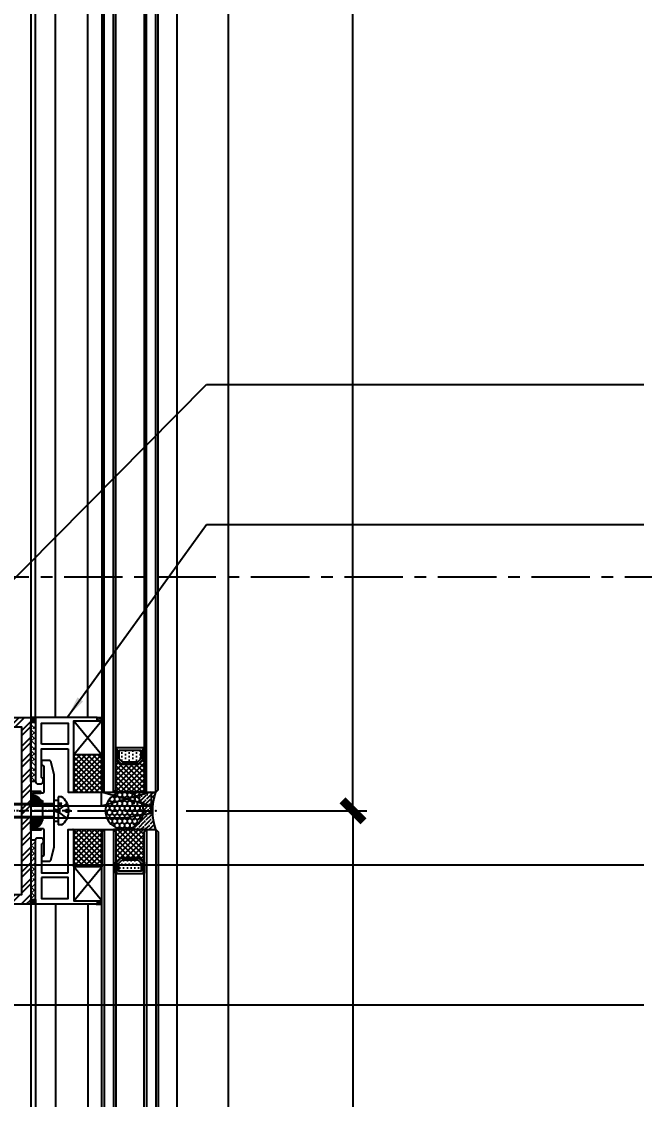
# Model space of a CAD drawing. Extents: x -160106 to 966792, y -663931 to 1550022.
# Drawn here: x -68260.9 to -67994.4, y -85627.6 to -85166.3 of the extents above; entities that cross this region are included whole.
import ezdxf
from ezdxf.enums import TextEntityAlignment as Align
from ezdxf.xclip import XClip

# ---------------------------------------------------------------- set-up
doc = ezdxf.new("R2010")
doc.units = 0
for name, pattern in [('AUSGEZOGEN', [0]), ('CENTER', [2, 1.25, -0.25, 0.25, -0.25]), ('ZN-CENTER', [2, 1.25, -0.25, 0.25, -0.25]), ('ZN-DASH', [0.35, 0.25, -0.1])]:
    doc.linetypes.add(name, pattern=pattern)
for name, color, linetype in [('!ZN1-填充-8', 8, 'Continuous'), ('!ZN3-玻璃幕墙-4', 4, 'Continuous'), ('!ZN4-辅助材料-1', 1, 'Continuous'), ('!ZN4-配件-11', 11, 'Continuous'), ('!ZN5-钢材投影-40', 40, 'Continuous'), ('!ZN5-铝材投影-112', 112, 'Continuous'), ('!ZN5-铝材断面-6', 6, 'Continuous'), ('!ZN6-虚线-8', 8, 'ZN-DASH'), ('!ZN6-轴线-1', 1, 'ZN-CENTER'), ('2钢材断面', 2, 'Continuous'), ('A_Hatch', 8, 'Continuous'), ('DIM', 173, 'Continuous'), ('ZX', 240, 'CENTER'), ('型材截面颜色', 253, 'Continuous')]:
    doc.layers.add(name, color=color, linetype=linetype)
for name, color, linetype, lineweight in [('0CABR-填充', 8, 'Continuous', 5), ('0CABR-密封材料、垫片', 195, 'Continuous', 9), ('0填充', 8, 'Continuous', 13)]:
    doc.layers.add(name, color=color, linetype=linetype, lineweight=lineweight)
doc.styles.add('DHTEXT-1', font='ROMANS.shx', dxfattribs={"width": 0.7, "bigfont": 'CHINESE.shx'})
doc.dimstyles.new('ZN6', dxfattribs={"dimscale": 6, "dimtxt": 2.5, "dimasz": 1.5, "dimexe": 1, "dimexo": 2, "dimgap": 0.9, "dimtad": 1, "dimdec": 0, "dimdsep": 46, "dimtxsty": 'DHTEXT-1', "dimblk": 'ARCHTICK', "dimcen": 2.5, "dimclrd": 173, "dimclre": 173, "dimclrt": 7, "dimazin": 2, "dimtfac": 1, "dimtdec": 1, "dimtix": 1, "dimtmove": 2, "dimatfit": 3, "dimfxl": 0, "dimtolj": 1, "dimtzin": 0, "dimarcsym": 0})

# ---------------------------------------------------------------- blocks, each defined once
blk = doc.blocks.new('20250822090122')
at = {"layer": 'A_Hatch'}
h = blk.add_hatch(dxfattribs=at)
h.set_pattern_fill('ANSI32', color=256)
h.set_pattern_definition([(45, (-80, -40), (-3.3676, 3.3676), []), (45, (-77.755, -40), (-3.3676, 3.3676), [])])
h.paths.add_polyline_path([(0, 40), (-80, 40), (-80, -40), (0, -40)])
h.paths.add_polyline_path([(-4, 36), (-4, -36), (-76, -36), (-76, 36)], flags=16)
at = {"layer": '2钢材断面'}
for points in [[(-80, 40), (0, 40), (0, -40), (-80, -40)], [(-76, 36), (-4, 36), (-4, -36), (-76, -36)]]:
    blk.add_lwpolyline(points, close=True, dxfattribs=at)
blk = doc.blocks.new('20230625105620')
at = {"layer": '0CABR-填充'}
h = blk.add_hatch(dxfattribs=at)
h.set_pattern_fill('ANSI38', color=256, scale=0.3, angle=90)
h.set_pattern_definition([(135, (669.6331, -11486.4539), (-0.67351921, -0.67351921), []), (225, (669.6331, -11486.4539), (-0.67351921, -2.02055763), [2.38125, -1.42875])])
h.paths.add_polyline_path([(-5.2, 3.7), (-5.2, 4.5), (-8.5, 4.5), (-8.5, 7.5), (-5.2, 7.5), (-5.2, 8.3), (-9.5, 8.3), (-9.5, 3.7)])
h = blk.add_hatch(dxfattribs=at)
h.set_pattern_fill('ANSI38', color=256, scale=0.3, angle=90)
h.set_pattern_definition([(135, (669.6331, -11486.4539), (-0.67351921, -0.67351921), []), (225, (669.6331, -11486.4539), (-0.67351921, -2.02055763), [2.38125, -1.42875])])
h.paths.add_polyline_path([(-5.2, 3.7), (-5.2, 4.5), (-8.5, 4.5), (-8.5, 7.5), (-5.2, 7.5), (-5.2, 8.3), (-9.5, 8.3), (-9.5, 3.7)])
h = blk.add_hatch(dxfattribs=at)
h.set_pattern_fill('ANSI38', color=256, scale=0.3, angle=90)
h.set_pattern_definition([(135, (669.6331, -11498.4539), (-0.67351921, -0.67351921), []), (225, (669.6331, -11498.4539), (-0.67351921, -2.02055763), [2.38125, -1.42875])])
h.paths.add_polyline_path([(-5.2, -8.3), (-5.2, -7.5), (-8.5, -7.5), (-8.5, -4.5), (-5.2, -4.5), (-5.2, -3.7), (-9.5, -3.7), (-9.5, -8.3)])
h = blk.add_hatch(dxfattribs=at)
h.set_pattern_fill('ANSI38', color=256, scale=0.3, angle=90)
h.set_pattern_definition([(135, (669.6331, -11498.4539), (-0.67351921, -0.67351921), []), (225, (669.6331, -11498.4539), (-0.67351921, -2.02055763), [2.38125, -1.42875])])
h.paths.add_polyline_path([(-5.2, -8.3), (-5.2, -7.5), (-8.5, -7.5), (-8.5, -4.5), (-5.2, -4.5), (-5.2, -3.7), (-9.5, -3.7), (-9.5, -8.3)])
at = {"layer": '!ZN4-辅助材料-1'}
for points in [[(-5.2, 3.7), (-5.2, 4.5), (-8.5, 4.5), (-8.5, 7.5), (-5.2, 7.5), (-5.2, 8.3), (-9.5, 8.3), (-9.5, 3.7), (-5.2, 3.7)], [(-5.2, -3.7), (-5.2, -4.5), (-8.5, -4.5), (-8.5, -7.5), (-5.2, -7.5), (-5.2, -8.3), (-9.5, -8.3), (-9.5, -3.7), (-5.2, -3.7)]]:
    blk.add_lwpolyline(points, dxfattribs=at)
at = {"layer": '!ZN5-铝材投影-112'}
blk.add_lwpolyline([(-4.5, 4), (-4.5, -4, -0.414214), (-5, -4.5), (-8, -4.5, 0.414214), (-8.5, -5), (-8.5, -7, 0.414214), (-8, -7.5), (-4.5, -7.5, -0.414214), (-4, -8), (-4, -19, -0.414214), (-4.5, -19.5, 0.414214), (-5, -20), (-5, -21.5), (-1.49, -21.5, 0.339454), (-1.01, -21.13), (0.5, -15.5), (0.5, -0.5), (0, 0), (0.5, 0.5), (0.5, 15.5), (-1.01, 21.13, 0.339454), (-1.49, 21.5), (-5, 21.5), (-5, 20, 0.414214), (-4.5, 19.5, -0.414214), (-4, 19), (-4, 8, -0.414214), (-4.5, 7.5), (-8, 7.5, 0.414214), (-8.5, 7), (-8.5, 5, 0.414214), (-8, 4.5), (-5, 4.5, -0.414214), (-4.5, 4)], format="xyb", close=True, dxfattribs=at)
at = {"layer": '0CABR-密封材料、垫片'}
for points in [[(-5.2, 3.7), (-5.2, 4.5), (-8.5, 4.5), (-8.5, 7.5), (-5.2, 7.5), (-5.2, 8.3), (-9.5, 8.3), (-9.5, 3.7), (-5.2, 3.7)], [(-5.2, -3.7), (-5.2, -4.5), (-8.5, -4.5), (-8.5, -7.5), (-5.2, -7.5), (-5.2, -8.3), (-9.5, -8.3), (-9.5, -3.7), (-5.2, -3.7)]]:
    blk.add_lwpolyline(points, dxfattribs=at)
blk = doc.blocks.new('*U3024')
at = {"linetype": 'ByBlock', "ltscale": 10}
for p, q in [((-3.1, 6), (-1.6, 6)), ((-1.6, -6), (-1.6, 6)), ((-1.6, -4.62), (-1.6, 4.62)), ((-1.6, 4.62), (0, 4.62)), ((0, 4.62), (0, -4.62)), ((-6.2, 0.6), (-5, 0.6)), ((-5.51, 3.26), (-1.6, 0.23)), ((-5, 0.6), (-5, -0.6)), ((-2.36, 0.82), (-2.36, -0.82)), ((0, 0), (-1.6, 0.58)), ((0, 3), (22.5, 3)), ((0, 2.55), (22.95, 2.55)), ((22.5, -3), (22.5, 3)), ((22.5, 3), (23.4, 2.1)), ((23.4, -2.1), (23.4, 2.1)), ((-5, -0.6), (-6.2, -0.6)), ((-5.51, -3.26), (-1.6, -0.23)), ((0, -0.83), (-1.6, -0.25)), ((0, -2.55), (22.95, -2.55)), ((0, -3), (22.5, -3)), ((22.5, -3), (23.4, -2.1)), ((-3.1, -6), (-1.6, -6)), ((0, -4.62), (-1.6, -4.62))]:
    blk.add_line(p, q, dxfattribs=at)
at = {"color": 0, "linetype": 'ZN-CENTER', "ltscale": 3}
blk.add_line((-7.15, 0), (25.2, 0), dxfattribs=at)
at = {"linetype": 'ByBlock', "ltscale": 10}
for centre, start, end in [((0.63, 0.27), 123.0516, 177.2303), ((0.63, -0.27), 182.7697, 236.9484)]:
    blk.add_arc(centre, 6.84, start, end, dxfattribs=at)
at = {"layer": 'Defpoints', "color": 0, "ltscale": 10, "style": 'DHTEXT-1', "width": 0.7}
blk.add_text('M6', height=1, rotation=90, dxfattribs=at).set_placement((-2.25, -2.65), align=Align.CENTER)
blk = doc.blocks.new('16胶缝')
at = {"layer": '!ZN1-填充-8', "ltscale": 0.1}
h = blk.add_hatch(dxfattribs=at)
h.set_pattern_fill('HONEY', color=256, scale=10, style=0)
h.set_pattern_definition([(5e-15, (-19679.56, -11324.3713), (1.875, 1.08253175), [1.25, -2.5]), (120, (-19679.56, -11324.3713), (-1.874999996, 1.082531757), [1.25, -2.5]), (60, (-19679.56, -11324.3713), (4e-09, 2.165063507), [-2.5, 1.25])])
edge = h.paths.add_edge_path()
edge.add_ellipse((8, 13.4), major_axis=(0, -8.15), ratio=0.981746, start_angle=0, end_angle=360)
h = blk.add_hatch(dxfattribs=at)
h.set_pattern_fill('ANSI36', color=256, scale=10, style=0)
h.set_pattern_definition([(45, (-19679.5754, -11324.3713), (0.66291261, 2.43067956), [3.125, -0.625, 0, -0.625])])
edge = h.paths.add_edge_path()
edge.add_ellipse((8.02, 13.4), major_axis=(0.87, 8.1), ratio=0.981332, start_angle=124.6263, end_angle=247.3977, ccw=False)
edge.add_arc((0, 10.2), 1.2, 269.9716, 324.4867, ccw=False)
edge.add_line((0, 9), (0, 0))
edge.add_arc((8, -24.92), 26.17, 432.2032, 467.7968, ccw=False)
edge.add_line((16, 0), (16, 9))
edge.add_arc((16.01, 10.23), 1.23, 216.5906, 269.6986, ccw=False)
at = {"layer": '!ZN4-辅助材料-1', "color": 1, "ltscale": 0.1}
blk.add_arc((8, -24.92), 26.17, 72.2032, 107.7968, dxfattribs=at)
blk.add_ellipse((8, 13.4), major_axis=(0, -8.15), ratio=0.981746, dxfattribs=at)
blk.add_point((8, 0), dxfattribs=at)
blk = doc.blocks.new('胶缝断面')
at = {"color": 7, "ltscale": 0.1, "extrusion": (0, 0, -1), "zscale": -1, "rotation": 180}
blk.add_blockref('16胶缝', (8, 0), dxfattribs=at)
blk = doc.blocks.new('20230625110549')
at = {"layer": '!ZN1-填充-8', "ltscale": 20}
h = blk.add_hatch(color=256, dxfattribs=at)
h.dxf.hatch_style = 1
h.paths.add_polyline_path([(0, 5), (0, 0), (5, 0, 0.414214)])
at = {"layer": '0CABR-填充', "ltscale": 20}
blk.add_line((0, 0), (0, 5), dxfattribs=at)
blk.add_arc((0, 0), 5, 0, 90, dxfattribs=at)
blk = doc.blocks.new('20250822103150', base_point=(-89262.55, -87415.13))
at = {"layer": '!ZN4-辅助材料-1'}
blk.add_lwpolyline([(-89131.15, -87413.13), (-89152.32, -87413.13), (-89152.32, -87407.13), (-89131.15, -87407.13), (-89131.15, -87413.13), (-89152.32, -87407.13), (-89131.15, -87407.13), (-89152.32, -87413.13)], dxfattribs=at)
at = {"layer": '!ZN5-钢材投影-40'}
blk.add_lwpolyline([(-89142.15, -87418.13), (-89131.15, -87416.13), (-89131.15, -87413.13), (-89182.55, -87413.13), (-89182.55, -87418.13), (-89142.15, -87418.13)], close=True, dxfattribs=at)
at = {"layer": '0CABR-填充', "ltscale": 20}
blk.add_blockref('20230625110549', (-89182.55, -87413.13), dxfattribs=at)
at = {"layer": '0CABR-填充', "ltscale": 20, "xscale": -1, "rotation": 180}
blk.add_blockref('20230625110549', (-89182.55, -87418.13), dxfattribs=at)
blk = doc.blocks.new('20240131155736')
at = {"layer": '!ZN1-填充-8'}
h = blk.add_hatch(dxfattribs=at)
h.set_pattern_fill('ANSI36', color=256, scale=0.5, angle=270, style=0)
h.set_pattern_definition([(315, (4155.5162, -11794.8225), (1.54348152, -0.420949506), [1.984375, -0.396875, 0, -0.396875])])
h.paths.add_polyline_path([(-0.75, 0.75), (-0.75, -0.75), (1.25, -0.75), (1.25, 0.75)])
at = {"layer": '!ZN4-辅助材料-1', "linetype": 'AUSGEZOGEN'}
blk.add_line((-1.25, 0.75), (1.25, 0.75), dxfattribs=at)
blk = doc.blocks.new('20240131160147')
at = {"layer": '!ZN5-铝材断面-6'}
blk.add_lwpolyline([(-3.36, 1.25), (-3.36, 19.75), (-0.86, 19.75), (-0.86, -10.75), (9.14, -10.75), (9.14, -12.25), (-17.26, -12.25), (-17.26, 15.25, -0.414214), (-16.26, 16.25), (-15.06, 16.25, -0.414214), (-14.06, 15.25), (-14.06, 13.75), (-14.26, 13.75, 0.414214), (-14.76, 13.25), (-14.76, 1.25)], format="xyb", close=True, dxfattribs=at)
blk.add_lwpolyline([(-14.76, -0.75), (-14.76, -9.75), (-3.36, -9.75), (-3.36, -0.75)], close=True, dxfattribs=at)
at = {"layer": '!ZN1-填充-8', "ltscale": 50, "xscale": -1, "rotation": 180}
blk.add_blockref('20240131155736', (9.89, -11.5), dxfattribs=at)
blk = doc.blocks.new('20250822102610', base_point=(-89164.55, -87453.63))
at = {"layer": '!ZN1-填充-8'}
h = blk.add_hatch(dxfattribs=at)
h.set_pattern_fill('ANSI37', color=256, style=0)
h.set_pattern_definition([(45, (0, 0), (-1.122532015, 1.122532015), []), (135, (0, 0), (-1.122532015, -1.122532015), [])])
edge = h.paths.add_edge_path()
edge.add_line((-89165.05, -87423.13), (-89151.55, -87423.13))
edge.add_line((-89151.55, -87423.13), (-89152.55, -87424.13))
edge.add_line((-89152.55, -87424.13), (-89152.55, -87439.13))
edge.add_line((-89152.55, -87439.13), (-89164.55, -87439.13))
edge.add_line((-89164.55, -87439.13), (-89164.55, -87423.63))
edge.add_arc((-89165.05, -87423.63), 0.5, 359.9997, 450)
at = {"layer": '!ZN1-填充-8', "ltscale": 100}
for p, q in [((-89164.55, -87453.63), (-89152.55, -87439.13)), ((-89152.55, -87453.63), (-89164.55, -87439.13))]:
    blk.add_line(p, q, dxfattribs=at)
at = {"layer": '!ZN4-辅助材料-1', "linetype": 'AUSGEZOGEN'}
blk.add_lwpolyline([(-89165.05, -87423.13), (-89151.55, -87423.13), (-89152.55, -87424.13), (-89152.55, -87439.13), (-89164.55, -87439.13), (-89164.55, -87423.63, 0.414215), (-89165.05, -87423.13), (-89165.05, -87423.13)], format="xyb", dxfattribs=at)
blk.add_lwpolyline([(-89152.55, -87439.13), (-89164.55, -87439.13), (-89164.55, -87442.13)], dxfattribs=at)
blk.add_lwpolyline([(-89164.55, -87439.13), (-89164.55, -87453.63), (-89152.55, -87453.63), (-89152.55, -87439.13)], close=True, dxfattribs=at)
blk = doc.blocks.new('20250822103338', base_point=(-89182.55, -87455.13))
at = {"layer": '0填充'}
h = blk.add_hatch(dxfattribs=at)
h.set_pattern_fill('ANSI38', color=256, angle=360, style=0)
h.set_pattern_definition([(45, (0, 0), (-1.122532015, 1.122532015), []), (135, (0, 0), (-3.367596045, 1.122532015), [3.96875, -2.38125])])
h.paths.add_polyline_path([(-89182.55, -87453.13), (-89180.55, -87453.13), (-89180.55, -87427.63), (-89182.55, -87427.63)])
at = {"layer": '型材截面颜色', "ltscale": 60}
h = blk.add_hatch(dxfattribs=at)
h.set_pattern_fill('ANSI36', color=256, scale=0.3, angle=90)
h.set_pattern_definition([(135, (0, 0), (-0.9260889125, 0.2525697034), [1.190625, -0.238125, 0, -0.238125])])
h.paths.add_polyline_path([(-89182.55, -87455.13), (-89182.55, -87453.13), (-89180.55, -87453.13), (-89180.55, -87455.13)])
at = {"layer": '!ZN4-辅助材料-1'}
for points in [[(-89180.55, -87427.63), (-89182.55, -87427.63), (-89182.55, -87453.13), (-89180.55, -87453.13)], [(-89182.55, -87455.13), (-89182.55, -87453.13), (-89180.55, -87453.13), (-89180.55, -87455.13)]]:
    blk.add_lwpolyline(points, close=True, dxfattribs=at)
at = {"layer": '0CABR-密封材料、垫片'}
blk.add_lwpolyline([(-89180.55, -87427.63), (-89182.55, -87427.63), (-89182.55, -87455.13), (-89180.55, -87455.13)], close=True, dxfattribs=at)
blk = doc.blocks.new('20250822103828')
at = {"layer": '!ZN4-辅助材料-1', "ltscale": 100}
for name, p in [('20250822102610', (18.4, 1.5)), ('20250822103338', (0, 0))]:
    blk.add_blockref(name, p, dxfattribs=at)
at = {"layer": '!ZN6-虚线-8', "ltscale": 50}
blk.add_blockref('20240131160147', (19.26, 12.25), dxfattribs=at)
blk = doc.blocks.new('*U2164')
at = {"layer": '!ZN1-填充-8'}
for points in [[(-18, 26.75), (-18, 22), (-17.75, 22), (-17.75, 26.75)], [(-6.25, 26.75), (-6.25, 22), (-6, 22), (-6, 26.75)], [(-18, -26.75), (-18, -22), (-17.75, -22), (-17.75, -26.75)], [(-6.25, -26.75), (-6.25, -22), (-6, -22), (-6, -26.75)]]:
    blk.add_hatch(color=256, dxfattribs=at).paths.add_polyline_path(points)
h = blk.add_hatch(dxfattribs=at)
h.set_pattern_fill('DOTS', color=8, angle=90, style=0)
h.set_pattern_definition([(90, (0, 14), (-1.5875, 0.79375), [0, -1.5875])])
h.paths.add_polyline_path([(-15.34, 21), (-8.66, 21), (-7.25, 22.41), (-7.25, 25.8), (-16.75, 25.8), (-16.75, 22.41)])
h = blk.add_hatch(dxfattribs=at)
h.set_pattern_fill('ANSI37', color=256, scale=0.5, angle=90, style=0)
h.set_pattern_definition([(135, (0, 14), (-1.12253, -1.12253), []), (225, (0, 14), (1.12253, -1.12253), [])])
h.paths.add_polyline_path([(-5, 8), (-19, 8), (-18, 9), (-18, 22), (-17.75, 22), (-15.75, 20), (-8.25, 20), (-6.25, 22), (-6, 22), (-6, 9)])
h = blk.add_hatch(dxfattribs=at)
h.set_pattern_fill('ANSI37', color=256, scale=0.5, style=0)
h.set_pattern_definition([(45, (104147.1523, 29987.512), (-1.122532015, 1.122532015), []), (135, (104147.1523, 29987.512), (-1.122532015, -1.122532015), [])])
h.paths.add_polyline_path([(-5, -8), (-19, -8), (-18, -9), (-18, -22), (-17.75, -22), (-15.75, -20), (-8.25, -20), (-6.25, -22), (-6, -22), (-6, -9)])
h = blk.add_hatch(dxfattribs=at)
h.set_pattern_fill('DOTS', color=8, style=0)
h.set_pattern_definition([(0, (104147.1523, 29987.512), (0.79375, 1.5875), [0, -1.5875])])
h.paths.add_polyline_path([(-15.34, -21), (-8.66, -21), (-7.25, -22.41), (-7.25, -25.8), (-16.75, -25.8), (-16.75, -22.41)])
for p, q in [((-23, 8), (-23, 425)), ((-19, 8), (-19, 425)), ((-5, 8), (-5, 425)), ((-1, 8), (-1, 425)), ((-23, -8), (-23, -525)), ((-19, -8), (-19, -525)), ((-5, -8), (-5, -525)), ((-1, -8), (-1, -525))]:
    blk.add_line(p, q, dxfattribs=at)
at = {"layer": '!ZN3-玻璃幕墙-4'}
for points in [[(-24, 425), (-24, 9), (-23, 8), (-19, 8), (-18, 9), (-18, 425)], [(-6, 425), (-6, 9), (-5, 8), (-1, 8), (0, 9), (0, 425)], [(-24, -525), (-24, -9), (-23, -8), (-19, -8), (-18, -9), (-18, -525)], [(-6, -525), (-6, -9), (-5, -8), (-1, -8), (0, -9), (0, -525)]]:
    blk.add_lwpolyline(points, dxfattribs=at)
at = {"layer": '!ZN4-辅助材料-1'}
for points in [[(-18, 26.75), (-18, 22), (-17.75, 22), (-17.75, 26.75)], [(-15.75, 20), (-8.25, 20), (-6.25, 22), (-6.25, 27), (-17.75, 27), (-17.75, 22)], [(-15.34, 21), (-8.66, 21), (-7.25, 22.41), (-7.25, 25.8), (-16.75, 25.8), (-16.75, 22.41)], [(-6.25, 26.75), (-6.25, 22), (-6, 22), (-6, 26.75)], [(-5, 8), (-19, 8), (-18, 9), (-18, 22), (-17.75, 22), (-15.75, 20), (-8.25, 20), (-8.25, 20), (-6.25, 22), (-6, 22), (-6, 9), (-5, 8)], [(-5, -8), (-19, -8), (-18, -9), (-18, -22), (-17.75, -22), (-15.75, -20), (-8.25, -20), (-8.25, -20), (-6.25, -22), (-6, -22), (-6, -9), (-5, -8)], [(-18, -26.75), (-18, -22), (-17.75, -22), (-17.75, -26.75)], [(-15.75, -20), (-8.25, -20), (-6.25, -22), (-6.25, -27), (-17.75, -27), (-17.75, -22)], [(-15.34, -21), (-8.66, -21), (-7.25, -22.41), (-7.25, -25.8), (-16.75, -25.8), (-16.75, -22.41)], [(-6.25, -26.75), (-6.25, -22), (-6, -22), (-6, -26.75)]]:
    blk.add_lwpolyline(points, close=True, dxfattribs=at)
for points in [[(-17.75, 26.4), (-17.65, 26.4), (-17.65, 22.04), (-15.71, 20.1), (-8.29, 20.1), (-6.35, 22.04), (-6.35, 26.4), (-6.25, 26.4), (-6.35, 26.4)], [(-17.75, -26.4), (-17.65, -26.4), (-17.65, -22.04), (-15.71, -20.1), (-8.29, -20.1), (-6.35, -22.04), (-6.35, -26.4), (-6.25, -26.4), (-6.35, -26.4)]]:
    blk.add_lwpolyline(points, dxfattribs=at)
at = {"layer": '!ZN5-钢材投影-40', "ltscale": 0.3}
blk.add_line((-54.4, 425), (-54.4, -525), dxfattribs=at)
at = {"layer": '!ZN5-铝材投影-112'}
for p, q in [((-52.4, 40), (-52.4, 425)), ((-43.9, 40), (-43.9, 425)), ((-30, 40), (-30, 425)), ((8, 425), (8, -525)), ((30, 425), (30, -525)), ((-52.4, -40), (-52.4, -525)), ((-43.9, -40), (-43.9, -525)), ((-30, -40), (-30, -525))]:
    blk.add_line(p, q, dxfattribs=at)
at = {"layer": 'Defpoints', "color": 250}
for p in [(-6, 20), (-24, 8), (-18, 8), (-6, 8), (0, 8), (-24, -8), (-18, -8), (-6, -8), (0, -8), (-6, -20)]:
    blk.add_point(p, dxfattribs=at)
at = {"layer": 'ZX', "ltscale": 10}
blk.add_line((-134.4, 0), (0, 0), dxfattribs=at)
at = {"layer": '!ZN4-辅助材料-1', "ltscale": 100, "xscale": -1, "rotation": 180}
blk.add_blockref('20250822103828', (-54.4, 40), dxfattribs=at)
at = {"layer": '!ZN4-辅助材料-1', "ltscale": 100}
for name, p in [('20250822103150', (-134.4, 0)), ('20250822103828', (-54.4, -40))]:
    blk.add_blockref(name, p, dxfattribs=at)
at = {"layer": '!ZN4-辅助材料-1', "rotation": 270}
blk.add_blockref('胶缝断面', (-1, 0), dxfattribs=at)
at = {"layer": '!ZN4-配件-11', "color": 1, "rotation": 180}
blk.add_blockref('*U3024', (-44.4, 0), dxfattribs=at)
at = {"layer": '!ZN5-铝材断面-6', "ltscale": 100}
blk.add_blockref('20250822090122', (-54.4, 0), dxfattribs=at)
at = {"layer": '0CABR-填充', "ltscale": 20}
blk.add_blockref('20230625105620', (-44.9, 0), dxfattribs=at)
blk = doc.blocks.new('20250828170426')
at = {"ltscale": 50}
blk.add_blockref('*U2164', (-199.94, 12450), dxfattribs=at)
blk = doc.blocks.new('_ArchTick')
at = {"color": 0, "linetype": 'ByBlock', "const_width": 0.4}
blk.add_lwpolyline([(-0.5, -0.5), (0.5, 0.5)], dxfattribs=at)
blk = doc.blocks.new('*D1869')
at = {"layer": 'Defpoints', "color": 0, "ltscale": 60, "transparency": 16777216}
for p in [(-68202.54, -84754.08), (-68119.14, -84754.08), (-68202.54, -85504.08)]:
    blk.add_point(p, dxfattribs=at)
at = {"layer": 'DIM', "color": 173, "linetype": 'ByBlock', "lineweight": -2, "ltscale": 60, "transparency": 16777216}
for p, q in [((-68190.54, -84754.08), (-68113.14, -84754.08)), ((-68119.14, -85504.08), (-68119.14, -84754.08)), ((-68190.54, -85504.08), (-68113.14, -85504.08))]:
    blk.add_line(p, q, dxfattribs=at)
at = {"layer": 'DIM', "color": 173, "lineweight": -2, "ltscale": 60, "transparency": 16777216, "xscale": 9, "yscale": 9, "zscale": 9}
for p, rotation in [((-68119.14, -84754.08), 90), ((-68119.14, -85504.08), 270)]:
    blk.add_blockref('_ArchTick', p, dxfattribs=dict(at, rotation=rotation))
at = {"layer": 'DIM', "color": 7, "ltscale": 60, "transparency": 16777216, "insert": (-68132.04, -85129.08), "char_height": 15, "attachment_point": 5, "rotation": 90, "style": 'DHTEXT-1'}
blk.add_mtext('\\A1;750', dxfattribs=at)
blk = doc.blocks.new('*D1874')
at = {"layer": 'Defpoints', "color": 0, "ltscale": 60, "transparency": 16777216}
for p in [(-68202.54, -85504.08), (-68202.54, -86454.08), (-68119.14, -86454.08)]:
    blk.add_point(p, dxfattribs=at)
at = {"layer": 'DIM', "color": 173, "linetype": 'ByBlock', "lineweight": -2, "ltscale": 60, "transparency": 16777216}
for p, q in [((-68190.54, -85504.08), (-68113.14, -85504.08)), ((-68119.14, -85504.08), (-68119.14, -86454.08)), ((-68190.54, -86454.08), (-68113.14, -86454.08))]:
    blk.add_line(p, q, dxfattribs=at)
at = {"layer": 'DIM', "color": 173, "lineweight": -2, "ltscale": 60, "transparency": 16777216, "xscale": 9, "yscale": 9, "zscale": 9}
for p, rotation in [((-68119.14, -85504.08), 90), ((-68119.14, -86454.08), 270)]:
    blk.add_blockref('_ArchTick', p, dxfattribs=dict(at, rotation=rotation))
at = {"layer": 'DIM', "color": 7, "ltscale": 60, "transparency": 16777216, "insert": (-68132.04, -85979.08), "char_height": 15, "attachment_point": 5, "rotation": 90, "style": 'DHTEXT-1'}
blk.add_mtext('\\A1;950', dxfattribs=at)

msp = doc.modelspace()

# ---------------------------------------------------------------- block references
at = {"ltscale": 40}
ref = msp.add_blockref('20250828170426', (-68002.6, -97954.08), dxfattribs=at)
XClip(ref).set_block_clipping_path([(-1183.6332781368, 11336.7292181165), (77.2482194211, 13367.0862453856)])

# ---------------------------------------------------------------- next in the draw order: linework, layer by layer
at = {"layer": '!ZN6-轴线-1', "linetype": 'ZN-CENTER', "ltscale": 20}
msp.add_line((-67137.76, -85404.08), (-69424.55, -85404.08), dxfattribs=at)

# ---------------------------------------------------------------- next in the draw order: dimensions: what is measured, and where the dimension line sits
at = {"layer": 'DIM', "ltscale": 60}
for base, p2, picture, middle in [((-68119.14, -84754.08), (-68202.54, -84754.08), '*D1869', (-68132.04, -85129.08)), ((-68119.14, -86454.08), (-68202.54, -86454.08), '*D1874', (-68132.04, -85979.08))]:
    dim = msp.add_linear_dim(base=base, p1=(-68202.54, -85504.08), p2=p2, angle=90, dimstyle='ZN6', dxfattribs=at)
    dim.commit()
    dim.dimension.update_dxf_attribs({"geometry": picture, "text_midpoint": middle})

# ---------------------------------------------------------------- next in the draw order: leaders
at = {"layer": 'DIM'}
for points in [[(-68326.67, -85468.03), (-68181.76, -85321.57), (-67994.6, -85321.57)], [(-68241.1, -85463.67), (-68181.76, -85381.57), (-67994.6, -85381.57)], [(-68419.56, -85527.18), (-68081.61, -85527.18), (-67994.6, -85527.18)], [(-68389.26, -85587.18), (-68081.61, -85587.18), (-67994.6, -85587.18)]]:
    msp.add_leader(points, dimstyle='ZN6', dxfattribs=at)

doc.saveas('drawing.dxf')
